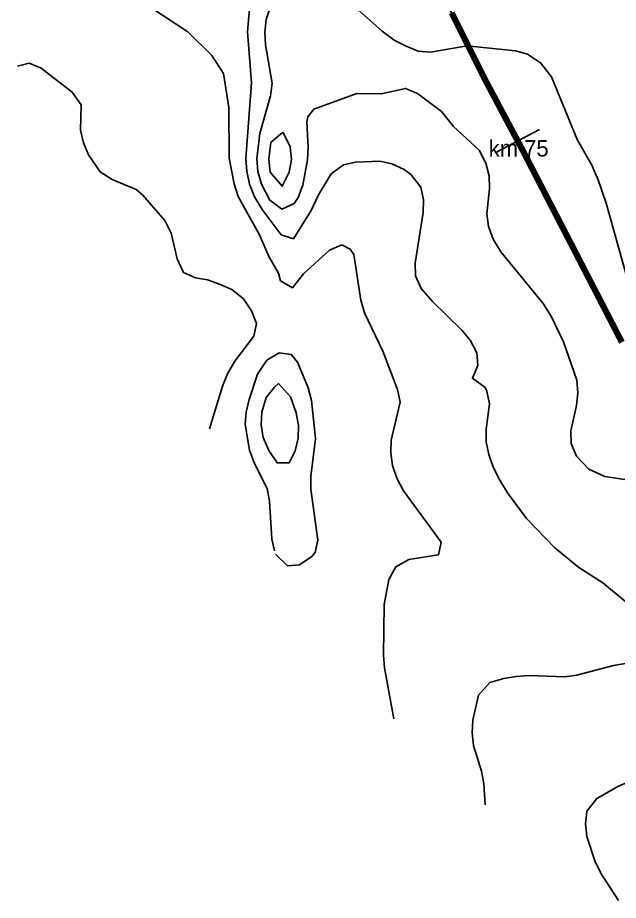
# Model space of a CAD drawing. Header units: metres. Extents: x 697254 to 930473, y 8023396 to 8227001.
# Drawn here: x 872919 to 874380, y 8063497 to 8065642 of the extents above; entities that cross this region are included whole.
import ezdxf

# ---------------------------------------------------------------- set-up
doc = ezdxf.new("R2010")
doc.units = ezdxf.units.M
for name, color, linetype in [('ALIGNMENT_FITTED', 4, 'Continuous'), ('CENTRELINE', 7, 'Continuous'), ('CHAINAGE', 7, 'Continuous'), ('CONTOUR_10M', 33, 'Continuous'), ('CONTOUR_INDEX_50M', 34, 'Continuous'), ('GRADE_0-4', 3, 'Continuous'), ('GRADE_4-6', 2, 'Continuous')]:
    doc.layers.add(name, color=color, linetype=linetype)

msp = doc.modelspace()

# ---------------------------------------------------------------- linework, layer by layer
at = {"layer": 'ALIGNMENT_FITTED'}
msp.add_line((874380.3, 8064869.6), (873727.6, 8066130.2), dxfattribs=at)
at = {"layer": 'CENTRELINE'}
msp.add_polyline3d([(874384.4, 8064862.1, 1332.9), (874379.8, 8064871, 1332.8), (874375.2, 8064879.9, 1332.8), (874370.6, 8064888.8, 1332.9), (874366, 8064897.7, 1332.9), (874361.4, 8064906.6, 1332.9), (874356.8, 8064915.5, 1332.9), (874352.2, 8064924.4, 1332.9), (874347.6, 8064933.3, 1333), (874343, 8064942.2, 1333), (874338.4, 8064951.1, 1333.2), (874333.8, 8064960, 1333.3), (874329.2, 8064968.9, 1333.4), (874324.6, 8064977.8, 1333.5), (874320, 8064986.7, 1333.3), (874315.4, 8064995.6, 1333.3), (874310.8, 8065004.4, 1333.4), (874306.2, 8065013.3, 1333.5), (874301.6, 8065022.2, 1333.6), (874297, 8065031.1, 1333.6), (874292.4, 8065040, 1333.6), (874287.8, 8065048.9, 1333.7), (874283.2, 8065057.8, 1333.7), (874278.6, 8065066.7, 1333.8), (874274, 8065075.6, 1333.9), (874269.4, 8065084.5, 1334), (874264.8, 8065093.4, 1334), (874260.2, 8065102.3, 1334), (874255.6, 8065111.2, 1334.1), (874251, 8065120.1, 1334.3), (874246.4, 8065129, 1334.7), (874241.8, 8065137.9, 1335.2), (874237.2, 8065146.8, 1335.4), (874232.6, 8065155.6, 1335.5), (874228, 8065164.5, 1335.6), (874223.4, 8065173.4, 1335.6), (874218.8, 8065182.3, 1335.8), (874214.2, 8065191.2, 1336.1), (874209.6, 8065200.1, 1336), (874205, 8065209, 1335.6), (874200.4, 8065217.9, 1335.3), (874195.8, 8065226.8, 1335), (874191.2, 8065235.7, 1334.8), (874186.6, 8065244.6, 1334.6), (874182, 8065253.5, 1334.5), (874177.4, 8065262.4, 1334.5), (874172.8, 8065271.3, 1334.5), (874168.2, 8065280.2, 1334.5), (874163.6, 8065289.1, 1334.5), (874159, 8065298, 1334.4), (874154.4, 8065306.8, 1334.2), (874149.8, 8065315.7, 1334), (874145.1, 8065324.6, 1333.9), (874140.4, 8065333.4, 1333.8), (874135.7, 8065342.2, 1333.7), (874131, 8065351.1, 1333.7), (874126.2, 8065359.9, 1333.9), (874121.5, 8065368.8, 1334.1), (874116.8, 8065377.6, 1334.3), (874112.1, 8065386.4, 1334.4), (874107.4, 8065395.3, 1334.3), (874102.7, 8065404.1, 1334), (874098, 8065412.9, 1333.7), (874093.3, 8065421.8, 1334), (874088.6, 8065430.6, 1334.1), (874083.9, 8065439.5, 1334), (874079.2, 8065448.3, 1333.7), (874074.5, 8065457.1, 1333.4), (874069.7, 8065466, 1333.3), (874065, 8065474.8, 1333.8), (874060.3, 8065483.6, 1334.1), (874055.7, 8065492.5, 1334.2), (874051.2, 8065501.4, 1334.2), (874046.7, 8065510.4, 1333.8), (874042.2, 8065519.4, 1333), (874037.7, 8065528.3, 1332.3), (874033.2, 8065537.3, 1332), (874028.8, 8065546.2, 1331.8), (874024.3, 8065555.2, 1331.4), (874019.8, 8065564.1, 1330.7), (874015.3, 8065573.1, 1330), (874010.8, 8065582, 1329.2), (874006.3, 8065591, 1328.4), (874001.9, 8065599.9, 1327.9), (873997.4, 8065608.9, 1327.7), (873992.9, 8065617.8, 1327.4), (873988.4, 8065626.8, 1327.1), (873983.9, 8065635.8, 1326.8), (873979.5, 8065644.7, 1326.4)], dxfattribs=at)
at = {"layer": 'CHAINAGE'}
msp.add_line((874188.6, 8065370.5), (874082.7, 8065314), dxfattribs=at)
at = {"layer": 'CONTOUR_10M'}
for points, elevation in [([(874459.3, 8064172.4), (874342.9, 8064268.6), (874284.4, 8064305.6), (874226.2, 8064353.6), (874156.6, 8064424.8), (874110.8, 8064487.3), (874091.9, 8064518.4), (874076.2, 8064549.5), (874065.1, 8064580.5), (874059.2, 8064611.4), (874058.8, 8064642.2), (874067.2, 8064703.6), (874060.4, 8064734.5), (874056.1, 8064743.5), (874025.4, 8064765.9), (874038.6, 8064796.5), (874036.5, 8064827.3), (874019.9, 8064858.4), (873999.6, 8064882.9), (873928.5, 8064952.5), (873901.2, 8064983.8), (873886.8, 8065014.8), (873886.5, 8065045.6), (873905.5, 8065168.4), (873906.6, 8065199.2), (873899.7, 8065230.1), (873875.5, 8065261.3), (873859.1, 8065273.2), (873829.8, 8065287.1), (873800.4, 8065293.3), (873741.2, 8065291.2), (873711.6, 8065284.8), (873681.6, 8065262.7), (873651.1, 8065211.3), (873633.5, 8065173.4), (873590, 8065104.9), (873560.7, 8065114), (873514.1, 8065175.6), (873495.4, 8065206.8), (873483.2, 8065237.8), (873476.8, 8065268.7), (873474.5, 8065299.5), (873488, 8065484), (873478.5, 8065607.3), (873489, 8065730.3)], 1320), ([(874406.6, 8064517.8), (874347.6, 8064526.7), (874308.9, 8064545.2), (874278.9, 8064576.5), (874265.7, 8064607.6), (874264.8, 8064638.4), (874278.5, 8064699.7), (874281.9, 8064730.4), (874279.3, 8064761.3), (874247, 8064854.2), (874217, 8064916.4), (874197.2, 8064947.5), (874094.3, 8065072.6), (874075.6, 8065103.7), (874064.3, 8065134.7), (874060.7, 8065165.6), (874066.9, 8065227), (874066.2, 8065257.8), (874058.3, 8065288.8), (874042.1, 8065319.8), (873979.2, 8065377.4), (873950.5, 8065413.9), (873892, 8065457.7), (873862.7, 8065470), (873803.4, 8065457.2), (873744.3, 8065457.5), (873639.6, 8065419.6), (873625.1, 8065401.2), (873622.8, 8065389.2), (873626.1, 8065327.5), (873624.2, 8065296.8), (873613.3, 8065235.4), (873601.5, 8065204.8), (873591.6, 8065190.1), (873561.8, 8065176.7), (873532.7, 8065198.2), (873512.5, 8065237.2), (873504, 8065268.2), (873501.4, 8065299), (873508.7, 8065360.5), (873534.3, 8065452.4), (873538.5, 8065483.1), (873522.6, 8065575.7), (873520.9, 8065606.6), (873524, 8065637.3), (873554.5, 8065729.1)], 1330), ([(873834.7, 8063937.8), (873811.5, 8064061.7), (873808.9, 8064092.6), (873810.7, 8064215.7), (873822.1, 8064277.1), (873839.4, 8064307.5), (873871.1, 8064325.7), (873942.8, 8064336.4), (873949.6, 8064367.1), (873857.8, 8064491.9), (873841.8, 8064523), (873831.2, 8064554), (873826.8, 8064584.9), (873828, 8064615.6), (873849.4, 8064707.6), (873843.1, 8064738.5), (873807.4, 8064831.5), (873763.2, 8064924.7), (873753.7, 8064955.7), (873737.1, 8065066.8), (873727.9, 8065079.3), (873708, 8065090), (873678.2, 8065076.9), (873614.7, 8065019.8), (873587.8, 8064985.6), (873558.6, 8065002.6), (873553.6, 8065021), (873530.1, 8065061.8), (873507.7, 8065114.2), (873455.9, 8065207.5), (873446.2, 8065238.5), (873433.7, 8065300.3), (873433.1, 8065423.4), (873420.1, 8065506.2), (873391.4, 8065550.2), (873333.4, 8065608), (873186.9, 8065705.1)], 1310), ([(873719, 8065687.1), (873806.2, 8065608.9), (873835.3, 8065587), (873864.6, 8065572.9), (873893.9, 8065560.4), (873923.5, 8065558.2), (874012.4, 8065573.5), (874130.4, 8065561.6), (874159.8, 8065553.3), (874191.4, 8065532.6), (874217.8, 8065498.6), (874280.4, 8065346.2), (874315.5, 8065284), (874331.4, 8065247.7), (874350.9, 8065191), (874411.1, 8064974.3)], 1330), ([(873559.5, 8065359.5), (873565.3, 8065362.8), (873582.2, 8065328.3), (873585.4, 8065297.5), (873579.7, 8065266.8), (873562.8, 8065232.5), (873533.9, 8065266.5), (873530.4, 8065298.5), (873535.3, 8065338.5), (873559.5, 8065359.5)], 1340), ([(873543.9, 8064346.5), (873537.7, 8064374.7), (873532.1, 8064467.2), (873526.3, 8064498.1), (873494.9, 8064560.2), (873483.1, 8064591.2), (873473.1, 8064653), (873475.4, 8064683.7), (873482.4, 8064714.4), (873502.9, 8064775.6), (873525.5, 8064809.6), (873555.4, 8064827.5), (873584.9, 8064823.7), (873599.7, 8064804.6), (873626.3, 8064742.5), (873634.3, 8064711.6), (873644.1, 8064619), (873632.1, 8064526.9), (873632.6, 8064496.1), (873649.2, 8064372.6), (873643.3, 8064342), (873634.9, 8064332.3), (873605, 8064312.6), (873575.4, 8064310), (873546.4, 8064338.6)], 1310), ([(873544.4, 8064744), (873554, 8064752.9), (873582.9, 8064720.5), (873596.7, 8064681.5), (873602.1, 8064650.6), (873601.6, 8064619.8), (873594.5, 8064589.2), (873580, 8064560.2), (873550.4, 8064560.5), (873530.4, 8064590.4), (873516.7, 8064621.4), (873511.4, 8064652.3), (873513.6, 8064683), (873523.8, 8064718.8), (873544.4, 8064744)], 1320), ([(874056.5, 8063729.5), (874053.6, 8063780.2), (874047.3, 8063811.1), (874027.8, 8063873), (874024.6, 8063903.9), (874026.4, 8063934.6), (874040.2, 8063995.9), (874067.4, 8064026.2), (874102.2, 8064036.2), (874131.8, 8064040.9), (874161.4, 8064043.4), (874250, 8064039.9), (874279.6, 8064044), (874368.7, 8064067.6), (874487.2, 8064087)], 1320), ([(874380.6, 8063497), (874340.3, 8063559.3), (874324.1, 8063590.4), (874303.9, 8063652.4), (874300.1, 8063683.2), (874304, 8063714), (874328.2, 8063744.3), (874380.3, 8063774.1), (874422.7, 8063792.6)], 1330)]:
    msp.add_lwpolyline(points, dxfattribs=dict(at, elevation=elevation))
at = {"layer": 'CONTOUR_INDEX_50M', "elevation": 1300}
msp.add_lwpolyline([(873385.7, 8064643.1), (873417.4, 8064746.4), (873429.8, 8064776.9), (873447.4, 8064807.4), (873494, 8064868.1), (873500.6, 8064898.8), (873488, 8064929.8), (873469.1, 8064958.6), (873440, 8064981.4), (873410.7, 8064994.5), (873381.4, 8065004.7), (873351.9, 8065010.1), (873322.6, 8065022.4), (873307.4, 8065056.3), (873293.1, 8065118.1), (873277.8, 8065149.2), (873223.1, 8065211.8), (873208.1, 8065224.5), (873149.5, 8065248.5), (873120.3, 8065267.6), (873091.5, 8065308.4), (873079.7, 8065337.6), (873072, 8065368.5), (873073.6, 8065430.1), (873052.5, 8065461.2), (872977.1, 8065519.3), (872947.8, 8065531.8), (872919.5, 8065523.8)], dxfattribs=at)
at = {"layer": 'GRADE_0-4', "const_width": 15}
for points in [[(873988.4, 8065626.8), (873983.9, 8065635.8), (873979.5, 8065644.7), (873975, 8065653.7)], [(874389, 8064853.2), (874384.4, 8064862.1), (874379.8, 8064871), (874375.2, 8064879.9), (874370.6, 8064888.8), (874366, 8064897.7), (874361.4, 8064906.6), (874356.8, 8064915.5), (874352.2, 8064924.4), (874347.6, 8064933.3), (874343, 8064942.2), (874338.4, 8064951.1), (874333.8, 8064960), (874329.2, 8064968.9), (874324.6, 8064977.8), (874320, 8064986.7), (874315.4, 8064995.6), (874310.8, 8065004.4), (874306.2, 8065013.3), (874301.6, 8065022.2), (874297, 8065031.1), (874292.4, 8065040), (874287.8, 8065048.9), (874283.2, 8065057.8), (874278.6, 8065066.7), (874274, 8065075.6), (874269.4, 8065084.5), (874264.8, 8065093.4), (874260.2, 8065102.3), (874255.6, 8065111.2), (874251, 8065120.1), (874246.4, 8065129), (874241.8, 8065137.9), (874237.2, 8065146.8), (874232.6, 8065155.6), (874228, 8065164.5), (874223.4, 8065173.4), (874218.8, 8065182.3), (874214.2, 8065191.2), (874209.6, 8065200.1), (874205, 8065209), (874200.4, 8065217.9), (874195.8, 8065226.8), (874191.2, 8065235.7), (874186.6, 8065244.6), (874182, 8065253.5), (874177.4, 8065262.4), (874172.8, 8065271.3), (874168.2, 8065280.2), (874163.6, 8065289.1), (874159, 8065298), (874154.4, 8065306.8), (874149.8, 8065315.7), (874145.1, 8065324.6), (874140.4, 8065333.4), (874135.7, 8065342.2), (874131, 8065351.1), (874126.2, 8065359.9), (874121.5, 8065368.8), (874116.8, 8065377.6), (874112.1, 8065386.4), (874107.4, 8065395.3), (874102.7, 8065404.1), (874098, 8065412.9), (874093.3, 8065421.8), (874088.6, 8065430.6), (874083.9, 8065439.5), (874079.2, 8065448.3), (874074.5, 8065457.1), (874069.7, 8065466), (874065, 8065474.8), (874060.3, 8065483.6), (874055.7, 8065492.5), (874051.2, 8065501.4), (874046.7, 8065510.4), (874042.2, 8065519.4), (874037.7, 8065528.3), (874033.2, 8065537.3), (874028.8, 8065546.2), (874024.3, 8065555.2), (874019.8, 8065564.1), (874015.3, 8065573.1)]]:
    msp.add_lwpolyline(points, dxfattribs=at)
at = {"layer": 'GRADE_4-6', "const_width": 15}
msp.add_lwpolyline([(874015.3, 8065573.1), (874010.8, 8065582), (874006.3, 8065591), (874001.9, 8065599.9), (873997.4, 8065608.9), (873992.9, 8065617.8), (873988.4, 8065626.8)], dxfattribs=at)

# ---------------------------------------------------------------- texts
at = {"layer": 'CHAINAGE'}
msp.add_text('km 75', height=40, dxfattribs=at).set_placement((874065.1, 8065304.6))

doc.saveas('drawing.dxf')
